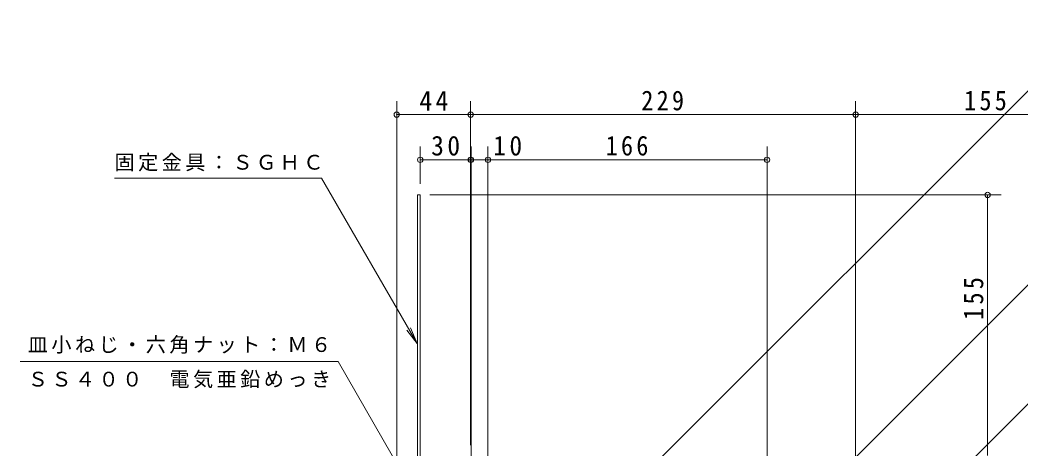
# Model space of a CAD drawing. Units: millimetres at full size, sheet at 1:4. Extents: x -418 to 512, y -549 to 486.
# Drawn here: x -418 to 177, y -117 to 138 of the extents above; entities that cross this region are included whole.
import ezdxf

# ---------------------------------------------------------------- set-up
doc = ezdxf.new("R2010")
doc.units = ezdxf.units.MM
doc.header["$LTSCALE"] = 4
doc.header["$PDMODE"] = 32
doc.header["$PDSIZE"] = 3.2
for name, color, linetype, lineweight in [('0-4_その他', 7, 'Continuous', 9), ('0-5_寸法', 7, 'Continuous', 9), ('0-8', 2, 'Continuous', 9)]:
    doc.layers.add(name, color=color, linetype=linetype, lineweight=lineweight)
doc.styles.add('ＭＳ ゴシック', font='')
doc.styles.get('ＭＳ ゴシック').set_extended_font_data('MS Gothic')

msp = doc.modelspace()

# ---------------------------------------------------------------- linework, layer by layer
at = {"layer": '0-4_その他'}
for p, q in [((-194.119, 89.664), (-194.119, -219.855)), ((-150.119, 89.664), (-150.119, -115.134)), ((78.881, 89.664), (78.881, -344.134)), ((-194.119, 81.664), (-150.119, 81.664)), ((-150.119, 81.664), (78.881, 81.664)), ((78.881, 81.664), (233.881, 81.664)), ((-180.118, 62.757), (-180.118, 40.529)), ((-149.823, 62.757), (-149.823, -168.107)), ((-139.823, 62.757), (-139.823, -166.823)), ((26.177, 62.757), (26.177, -332.823)), ((-180.118, 54.757), (-150.119, 54.757)), ((-149.823, 54.757), (-139.823, 54.757)), ((-139.823, 54.757), (26.177, 54.757)), ((165.37, 33.867), (-174.504, 33.867)), ((157.37, -121.134), (157.37, 33.867))]:
    msp.add_line(p, q, dxfattribs=at)
for p in [(-194.119, 81.664), (-150.119, 81.664), (78.881, 81.664), (-180.118, 54.757), (-150.119, 54.757), (-149.823, 54.757), (-139.823, 54.757), (26.177, 54.757), (157.37, 33.867)]:
    msp.add_point(p, dxfattribs=at)
at = {"layer": '0-5_寸法'}
for p, q in [((-131.234, -216.817), (223.553, 137.97)), ((-361.9, 43.895), (-238.831, 43.895)), ((-182.034, -54.481), (-238.831, 43.895)), ((-106.33, -307.454), (242.206, 41.083)), ((-32.559, -304.501), (242.206, -29.735)), ((-182.034, -54.481), (-188.122, -46.548)), ((-182.034, -54.481), (-185.861, -45.242)), ((-229.011, -65.322), (-418.192, -65.322)), ((-181.2, -148.134), (-229.011, -65.322))]:
    msp.add_line(p, q, dxfattribs=at)
at = {"layer": '0-8'}
for p, q in [((-181.719, 33.867), (-180.118, 33.867)), ((-181.719, 33.867), (-181.719, -223.568)), ((-180.118, 33.867), (-180.118, -223.473))]:
    msp.add_line(p, q, dxfattribs=at)

# ---------------------------------------------------------------- texts
at = {"layer": '0-4_その他', "color": 2, "char_height": 11.73, "attachment_point": 7, "style": 'ＭＳ ゴシック'}
for s, insert in [('\\T1.27;\\W0.95;44', (-180.619, 84.064)), ('\\T1.27;\\W0.9;229', (-48.619, 84.064)), ('\\T1.27;\\W0.9;155', (143.381, 84.064)), ('\\T1.27;\\W0.95;30', (-173.619, 57.157)), ('\\T1.27;\\W0.95;10', (-136.703, 57.157)), ('\\T1.27;\\W0.9;166', (-69.823, 57.157))]:
    msp.add_mtext(s, dxfattribs=dict(at, insert=insert))
at = {"layer": '0-4_その他', "color": 2, "insert": (154.97, -40.47), "char_height": 11.73, "attachment_point": 7, "rotation": 90, "style": 'ＭＳ ゴシック'}
msp.add_mtext('\\T1.27;\\W0.9;155', dxfattribs=at)
at = {"layer": '0-5_寸法', "char_height": 8.798, "attachment_point": 7, "style": 'ＭＳ ゴシック'}
for s, insert in [('\\T1.17;固定金具：ＳＧＨＣ', (-362.015, 47.889)), ('\\T1.17;皿小ねじ・六角ナット：Ｍ６', (-413.601, -60.617)), ('\\T1.17;ＳＳ４００\u3000電気亜鉛めっき', (-413.601, -81.22))]:
    msp.add_mtext(s, dxfattribs=dict(at, insert=insert))

doc.saveas('drawing.dxf')
